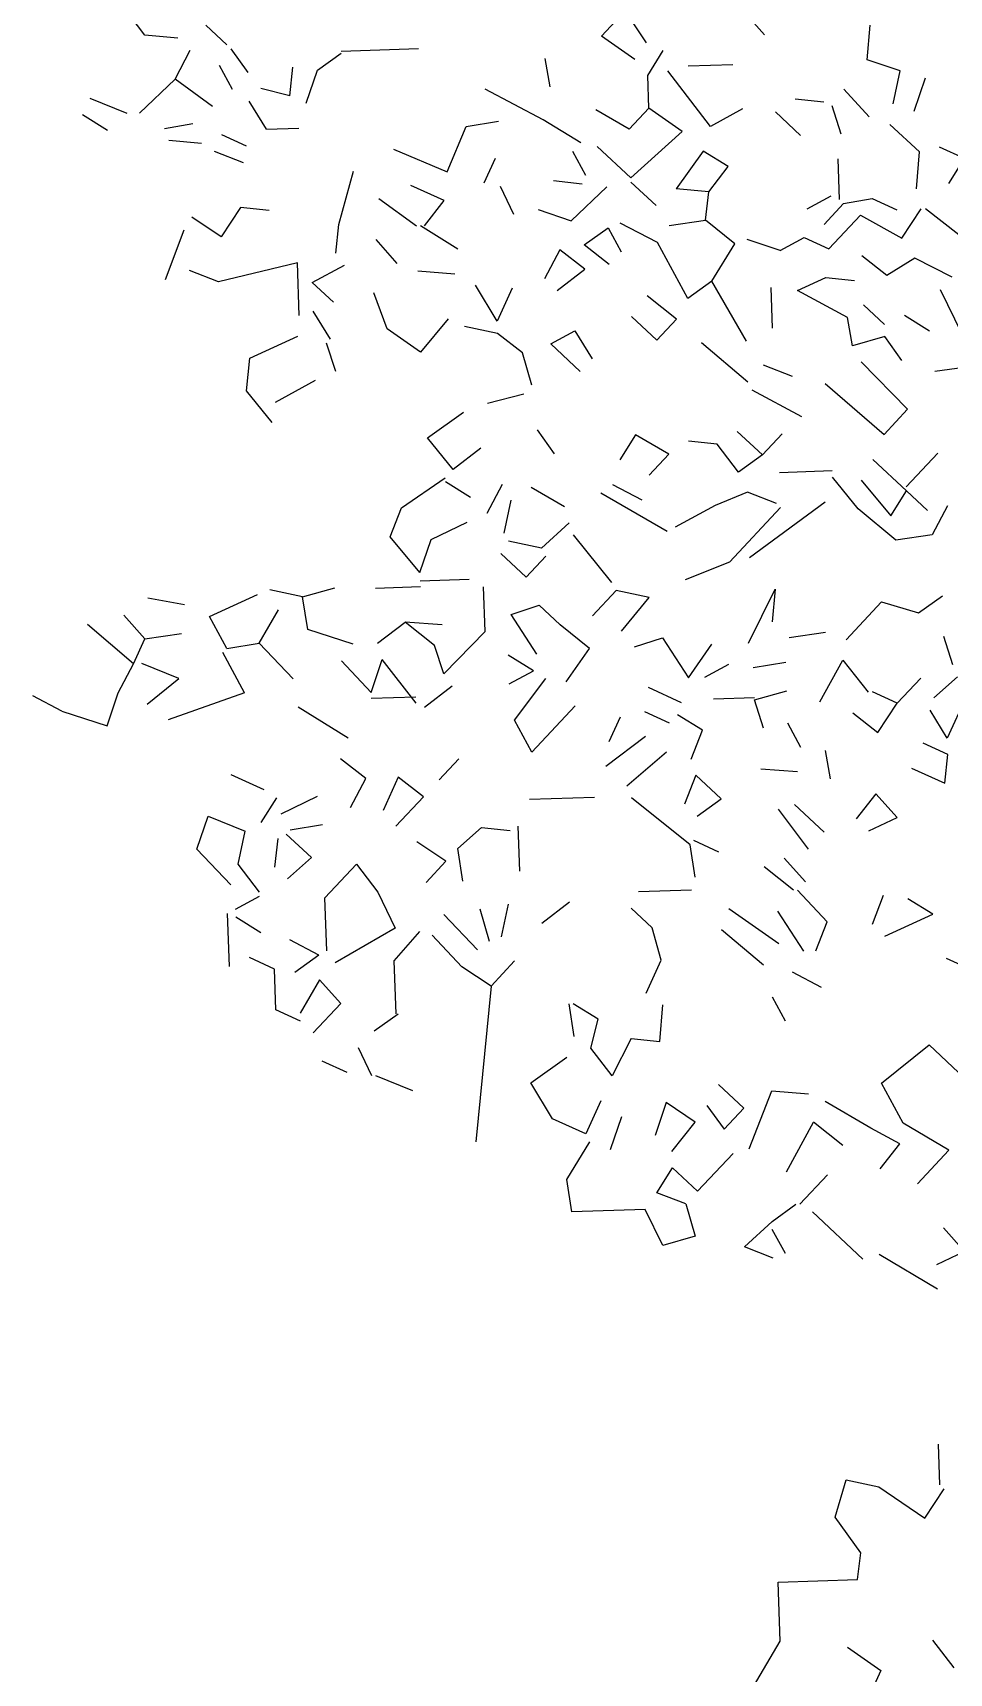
# Model space of a CAD drawing. Header units: inches. Extents: x -241 to -33, y 8 to 217.
# Drawn here: x -240.5 to -195.5, y 59.9 to 140.3 of the extents above; entities that cross this region are included whole.
import ezdxf

# ---------------------------------------------------------------- set-up
doc = ezdxf.new("R2010")
doc.units = ezdxf.units.IN
doc.header["$MEASUREMENT"] = 0
doc.layers.add('cben.net', color=7, linetype='Continuous')

# ---------------------------------------------------------------- blocks, each defined once
blk = doc.blocks.new('A$C18E60CC8')
at = {"layer": 'cben.net', "color": 3, "linetype": 'Continuous'}
for p, q in [((5.508, 132.096), (4.462, 133.462)), ((5.508, 132.096), (4.462, 133.462)), ((27.924, 132.052), (29.083, 133.29)), ((27.924, 132.052), (29.083, 133.29)), ((30.135, 131.726), (29.083, 133.29)), ((35.925, 132.122), (34.885, 133.286)), ((7.114, 131.949), (5.508, 132.096)), ((7.114, 131.949), (5.508, 132.096)), ((7.114, 131.949), (5.508, 132.096)), ((9.527, 131.629), (8.494, 132.596)), ((9.527, 131.629), (8.494, 132.596)), ((9.527, 131.629), (8.494, 132.596)), ((9.527, 131.629), (8.494, 132.596)), ((9.527, 131.629), (8.494, 132.596)), ((29.562, 130.908), (27.924, 132.052)), ((40.968, 130.891), (41.113, 132.598)), ((6.982, 129.943), (7.734, 131.369)), ((6.982, 129.943), (7.734, 131.369)), ((6.982, 129.943), (7.734, 131.369)), ((6.982, 129.943), (7.734, 131.369)), ((6.982, 129.943), (7.734, 131.369)), ((10.574, 130.265), (9.734, 131.437)), ((10.574, 130.265), (9.734, 131.437)), ((10.574, 130.265), (9.734, 131.437)), ((10.574, 130.265), (9.734, 131.437)), ((13.971, 130.38), (15.143, 131.221)), ((15.141, 131.32), (18.937, 131.448)), ((30.189, 130.128), (30.948, 131.353)), ((9.802, 129.439), (9.161, 130.616)), ((12.612, 129.133), (12.764, 130.54)), ((12.612, 129.133), (12.764, 130.54)), ((12.612, 129.133), (12.764, 130.54)), ((12.612, 129.133), (12.764, 130.54)), ((25.406, 129.565), (25.159, 130.957)), ((25.406, 129.565), (25.159, 130.957)), ((25.406, 129.565), (25.159, 130.957)), ((32.173, 130.594), (34.374, 130.668)), ((32.173, 130.594), (34.374, 130.668)), ((32.173, 130.594), (34.374, 130.668)), ((32.173, 130.594), (34.374, 130.668)), ((32.173, 130.594), (34.374, 130.668)), ((32.173, 130.594), (34.374, 130.668)), ((42.589, 130.347), (40.968, 130.891)), ((42.589, 130.347), (40.968, 130.891)), ((42.589, 130.347), (40.968, 130.891)), ((5.237, 128.284), (6.982, 129.943)), ((5.237, 128.284), (6.982, 129.943)), ((5.237, 128.284), (6.982, 129.943)), ((5.237, 128.284), (6.982, 129.943)), ((8.829, 128.606), (6.982, 129.943)), ((8.829, 128.606), (6.982, 129.943)), ((8.829, 128.606), (6.982, 129.943)), ((13.425, 128.76), (13.971, 130.38)), ((13.425, 128.76), (13.971, 130.38)), ((30.244, 128.527), (30.189, 130.128)), ((30.244, 128.527), (30.189, 130.128)), ((33.276, 127.63), (31.181, 130.36)), ((33.276, 127.63), (31.181, 130.36)), ((42.244, 128.734), (42.589, 130.347)), ((42.244, 128.734), (42.589, 130.347)), ((42.244, 128.734), (42.589, 130.347)), ((42.244, 128.734), (42.589, 130.347)), ((42.244, 128.734), (42.589, 130.347)), ((43.802, 129.987), (43.257, 128.366)), ((43.802, 129.987), (43.257, 128.366)), ((4.638, 128.264), (2.811, 129.003)), ((4.638, 128.264), (2.811, 129.003)), ((11.468, 127.493), (10.62, 128.866)), ((11.468, 127.493), (10.62, 128.866)), ((11.468, 127.493), (10.62, 128.866)), ((11.468, 127.493), (10.62, 128.866)), ((11.468, 127.493), (10.62, 128.866)), ((11.468, 127.493), (10.62, 128.866)), ((12.612, 129.133), (11.201, 129.487)), ((12.612, 129.133), (11.201, 129.487)), ((25.06, 127.952), (22.207, 129.457)), ((38.839, 128.818), (37.432, 128.97)), ((38.839, 128.818), (37.432, 128.97)), ((41.063, 128.093), (39.818, 129.452)), ((41.063, 128.093), (39.818, 129.452)), ((41.063, 128.093), (39.818, 129.452)), ((3.666, 127.43), (2.439, 128.19)), ((3.666, 127.43), (2.439, 128.19)), ((3.666, 127.43), (2.439, 128.19)), ((29.277, 127.495), (27.645, 128.439)), ((30.244, 128.527), (29.277, 127.495)), ((30.244, 128.527), (29.277, 127.495)), ((30.244, 128.527), (29.277, 127.495)), ((30.244, 128.527), (29.277, 127.495)), ((31.882, 127.383), (30.244, 128.527)), ((31.882, 127.383), (30.244, 128.527)), ((31.882, 127.383), (30.244, 128.527)), ((31.882, 127.383), (30.244, 128.527)), ((34.847, 128.483), (33.276, 127.63)), ((34.847, 128.483), (33.276, 127.63)), ((34.847, 128.483), (33.276, 127.63)), ((34.847, 128.483), (33.276, 127.63)), ((37.694, 127.178), (36.453, 128.337)), ((37.694, 127.178), (36.453, 128.337)), ((39.692, 127.245), (39.245, 128.632)), ((39.692, 127.245), (39.245, 128.632)), ((6.464, 127.526), (7.857, 127.771)), ((6.464, 127.526), (7.857, 127.771)), ((6.464, 127.526), (7.857, 127.771)), ((10.496, 126.661), (9.274, 127.218)), ((11.468, 127.493), (13.066, 127.546)), ((11.468, 127.493), (13.066, 127.546)), ((11.468, 127.493), (13.066, 127.546)), ((20.343, 125.392), (21.27, 127.625)), ((20.343, 125.392), (21.27, 127.625)), ((21.27, 127.625), (22.861, 127.877)), ((26.898, 126.813), (25.06, 127.952)), ((29.359, 125.096), (31.882, 127.383)), ((29.359, 125.096), (31.882, 127.383)), ((43.524, 126.374), (42.078, 127.727)), ((43.524, 126.374), (42.078, 127.727)), ((8.289, 126.786), (6.683, 126.932)), ((8.289, 126.786), (6.683, 126.932)), ((8.903, 126.405), (10.323, 125.854)), ((8.903, 126.405), (10.323, 125.854)), ((17.704, 126.504), (20.343, 125.392)), ((17.704, 126.504), (20.343, 125.392)), ((27.155, 125.22), (26.514, 126.401)), ((27.155, 125.22), (26.514, 126.401)), ((27.155, 125.22), (26.514, 126.401)), ((27.155, 125.22), (26.514, 126.401)), ((29.359, 125.096), (27.706, 126.641)), ((32.915, 126.416), (31.578, 124.57)), ((34.142, 125.658), (32.915, 126.416)), ((43.385, 124.568), (43.524, 126.374)), ((45.736, 126.05), (44.517, 126.608)), ((22.163, 124.852), (22.723, 126.072)), ((22.163, 124.852), (22.723, 126.072)), ((33.182, 124.424), (34.142, 125.658)), ((33.182, 124.424), (34.142, 125.658)), ((39.6, 124.041), (39.532, 126.041)), ((39.6, 124.041), (39.532, 126.041)), ((39.6, 124.041), (39.532, 126.041)), ((39.6, 124.041), (39.532, 126.041)), ((44.978, 124.823), (45.736, 126.05)), ((15.027, 122.811), (15.74, 125.436)), ((25.562, 124.968), (26.966, 124.816)), ((30.604, 123.739), (29.365, 124.896)), ((18.832, 122.739), (16.987, 124.078)), ((20.191, 123.986), (18.565, 124.731)), ((19.232, 122.754), (20.191, 123.986)), ((19.232, 122.754), (20.191, 123.986)), ((19.232, 122.754), (20.191, 123.986)), ((23.615, 123.301), (22.969, 124.68)), ((23.615, 123.301), (22.969, 124.68)), ((26.428, 122.996), (28.173, 124.656)), ((26.428, 122.996), (28.173, 124.656)), ((26.428, 122.996), (28.173, 124.656)), ((26.428, 122.996), (28.173, 124.656)), ((26.428, 122.996), (28.173, 124.656)), ((33.182, 124.424), (31.578, 124.57)), ((33.182, 124.424), (31.578, 124.57)), ((33.03, 123.019), (33.182, 124.424)), ((38.015, 123.587), (39.194, 124.228)), ((38.015, 123.587), (39.194, 124.228)), ((39.807, 123.847), (41.199, 124.096)), ((39.807, 123.847), (41.199, 124.096)), ((39.807, 123.847), (41.199, 124.096)), ((39.807, 123.847), (41.199, 124.096)), ((41.199, 124.096), (42.418, 123.536)), ((41.199, 124.096), (42.418, 123.536)), ((9.245, 122.216), (7.813, 123.168)), ((10.195, 123.647), (9.245, 122.216)), ((10.195, 123.647), (9.245, 122.216)), ((10.195, 123.647), (9.245, 122.216)), ((11.603, 123.495), (10.195, 123.647)), ((11.603, 123.495), (10.195, 123.647)), ((11.603, 123.495), (10.195, 123.647)), ((24.809, 123.543), (26.428, 122.996)), ((24.809, 123.543), (26.428, 122.996)), ((24.809, 123.543), (26.428, 122.996)), ((39.807, 123.847), (38.842, 122.814)), ((39.082, 121.622), (40.627, 123.276)), ((39.082, 121.622), (40.627, 123.276)), ((39.082, 121.622), (40.627, 123.276)), ((40.627, 123.276), (42.665, 122.142)), ((40.627, 123.276), (42.665, 122.142)), ((40.627, 123.276), (42.665, 122.142)), ((40.627, 123.276), (42.665, 122.142)), ((42.665, 122.142), (43.618, 123.576)), ((42.665, 122.142), (43.618, 123.576)), ((46.284, 121.666), (43.817, 123.583)), ((46.284, 121.666), (43.817, 123.583)), ((6.513, 120.121), (7.432, 122.554)), ((14.874, 121.404), (15.027, 122.811)), ((14.874, 121.404), (15.027, 122.811)), ((14.874, 121.404), (15.027, 122.811)), ((14.874, 121.404), (15.027, 122.811)), ((14.874, 121.404), (15.027, 122.811)), ((14.874, 121.404), (15.027, 122.811)), ((14.874, 121.404), (15.027, 122.811)), ((20.87, 121.606), (19.032, 122.747)), ((20.87, 121.606), (19.032, 122.747)), ((27.067, 121.816), (28.24, 122.657)), ((27.067, 121.816), (28.24, 122.657)), ((28.24, 122.657), (28.879, 121.478)), ((28.24, 122.657), (28.879, 121.478)), ((30.665, 121.937), (28.832, 122.878)), ((30.665, 121.937), (28.832, 122.878)), ((30.665, 121.937), (28.832, 122.878)), ((30.665, 121.937), (28.832, 122.878)), ((31.238, 122.758), (33.03, 123.019)), ((31.238, 122.758), (33.03, 123.019)), ((31.238, 122.758), (33.03, 123.019)), ((31.238, 122.758), (33.03, 123.019)), ((34.471, 121.866), (33.03, 123.019)), ((34.471, 121.866), (33.03, 123.019)), ((34.471, 121.866), (33.03, 123.019)), ((17.893, 120.906), (16.855, 122.073)), ((25.875, 121.577), (25.124, 120.15)), ((25.875, 121.577), (25.124, 120.15)), ((27.109, 120.617), (25.875, 121.577)), ((27.109, 120.617), (25.875, 121.577)), ((28.301, 120.857), (27.067, 121.816)), ((28.301, 120.857), (27.067, 121.816)), ((28.301, 120.857), (27.067, 121.816)), ((28.301, 120.857), (27.067, 121.816)), ((28.301, 120.857), (27.067, 121.816)), ((32.159, 119.187), (30.665, 121.937)), ((32.159, 119.187), (30.665, 121.937)), ((32.159, 119.187), (30.665, 121.937)), ((32.159, 119.187), (30.665, 121.937)), ((33.331, 120.027), (34.471, 121.866)), ((33.331, 120.027), (34.471, 121.866)), ((33.331, 120.027), (34.471, 121.866)), ((33.331, 120.027), (34.471, 121.866)), ((36.682, 121.542), (35.063, 122.086)), ((36.682, 121.542), (35.063, 122.086)), ((36.682, 121.542), (35.063, 122.086)), ((36.682, 121.542), (35.063, 122.086)), ((36.682, 121.542), (37.863, 122.181)), ((36.682, 121.542), (37.863, 122.181)), ((37.863, 122.181), (39.082, 121.622)), ((12.99, 120.941), (9.119, 120.009)), ((13.077, 118.343), (12.99, 120.941)), ((13.077, 118.343), (12.99, 120.941)), ((13.722, 119.965), (15.295, 120.818)), ((13.722, 119.965), (15.295, 120.818)), ((13.722, 119.965), (15.295, 120.818)), ((41.927, 120.317), (40.695, 121.276)), ((41.927, 120.317), (40.695, 121.276)), ((41.927, 120.317), (40.695, 121.276)), ((43.299, 121.165), (41.927, 120.317)), ((43.299, 121.165), (41.927, 120.317)), ((43.299, 121.165), (41.927, 120.317)), ((45.132, 120.225), (43.299, 121.165)), ((45.132, 120.225), (43.299, 121.165)), ((45.132, 120.225), (43.299, 121.165)), ((9.119, 120.009), (7.7, 120.562)), ((9.119, 120.009), (7.7, 120.562)), ((9.119, 120.009), (7.7, 120.562)), ((14.756, 119), (13.722, 119.965)), ((14.756, 119), (13.722, 119.965)), ((14.756, 119), (13.722, 119.965)), ((18.906, 120.54), (20.713, 120.401)), ((18.906, 120.54), (20.713, 120.401)), ((18.906, 120.54), (20.713, 120.401)), ((18.906, 120.54), (20.713, 120.401)), ((18.906, 120.54), (20.713, 120.401)), ((18.906, 120.54), (20.713, 120.401)), ((25.743, 119.572), (27.109, 120.617)), ((25.743, 119.572), (27.109, 120.617)), ((33.331, 120.027), (32.159, 119.187)), ((35.032, 117.083), (33.331, 120.027)), ((35.032, 117.083), (33.331, 120.027)), ((37.549, 119.57), (38.93, 120.216)), ((37.549, 119.57), (38.93, 120.216)), ((38.93, 120.216), (40.334, 120.064)), ((38.93, 120.216), (40.334, 120.064)), ((38.93, 120.216), (40.334, 120.064)), ((38.93, 120.216), (40.334, 120.064)), ((38.93, 120.216), (40.334, 120.064)), ((17.402, 117.687), (16.743, 119.467)), ((17.402, 117.687), (16.743, 119.467)), ((17.402, 117.687), (16.743, 119.467)), ((22.791, 118.07), (21.731, 119.835)), ((22.791, 118.07), (21.731, 119.835)), ((23.536, 119.696), (22.791, 118.07)), ((23.536, 119.696), (22.791, 118.07)), ((31.593, 118.167), (30.154, 119.321)), ((31.593, 118.167), (30.154, 119.321)), ((31.593, 118.167), (30.154, 119.321)), ((36.312, 117.728), (36.244, 119.725)), ((36.312, 117.728), (36.244, 119.725)), ((36.312, 117.728), (36.244, 119.725)), ((39.996, 118.251), (37.549, 119.57)), ((39.996, 118.251), (37.549, 119.57)), ((45.626, 117.44), (44.553, 119.604)), ((14.617, 117.195), (13.77, 118.566)), ((41.808, 117.913), (40.776, 118.879)), ((41.808, 117.913), (40.776, 118.879)), ((41.808, 117.913), (40.776, 118.879)), ((41.808, 117.913), (40.776, 118.879)), ((41.808, 117.913), (40.776, 118.879)), ((44.02, 117.587), (42.794, 118.347)), ((44.02, 117.587), (42.794, 118.347)), ((44.02, 117.587), (42.794, 118.347)), ((44.02, 117.587), (42.794, 118.347)), ((19.041, 116.543), (17.402, 117.687)), ((20.387, 118.189), (19.041, 116.543)), ((20.387, 118.189), (19.041, 116.543)), ((22.811, 117.471), (21.2, 117.816)), ((22.811, 117.471), (21.2, 117.816)), ((25.43, 116.959), (26.611, 117.599)), ((26.611, 117.599), (27.458, 116.226)), ((29.388, 118.292), (30.628, 117.134)), ((29.388, 118.292), (30.628, 117.134)), ((29.388, 118.292), (30.628, 117.134)), ((29.388, 118.292), (30.628, 117.134)), ((30.628, 117.134), (31.593, 118.167)), ((30.628, 117.134), (31.593, 118.167)), ((30.628, 117.134), (31.593, 118.167)), ((30.628, 117.134), (31.593, 118.167)), ((40.243, 116.858), (39.996, 118.251)), ((40.243, 116.858), (39.996, 118.251)), ((10.648, 116.259), (13.011, 117.339)), ((10.648, 116.259), (13.011, 117.339)), ((14.87, 115.602), (14.423, 116.988)), ((14.87, 115.602), (14.423, 116.988)), ((14.87, 115.602), (14.423, 116.988)), ((24.045, 116.512), (22.811, 117.471)), ((24.045, 116.512), (22.811, 117.471)), ((24.045, 116.512), (22.811, 117.471)), ((24.045, 116.512), (22.811, 117.471)), ((26.878, 115.605), (25.43, 116.959)), ((35.099, 115.085), (32.834, 117.01)), ((35.099, 115.085), (32.834, 117.01)), ((35.099, 115.085), (32.834, 117.01)), ((35.099, 115.085), (32.834, 117.01)), ((35.099, 115.085), (32.834, 117.01)), ((35.099, 115.085), (32.834, 117.01)), ((41.829, 117.312), (40.243, 116.858)), ((41.829, 117.312), (40.243, 116.858)), ((42.669, 116.14), (41.829, 117.312)), ((42.669, 116.14), (41.829, 117.312)), ((10.499, 114.653), (10.648, 116.259)), ((10.499, 114.653), (10.648, 116.259)), ((24.5, 114.926), (24.045, 116.512)), ((24.5, 114.926), (24.045, 116.512)), ((37.293, 115.358), (35.872, 115.909)), ((37.293, 115.358), (35.872, 115.909)), ((37.293, 115.358), (35.872, 115.909)), ((37.293, 115.358), (35.872, 115.909)), ((42.949, 113.749), (40.671, 116.072)), ((42.949, 113.749), (40.671, 116.072)), ((11.92, 114.1), (13.885, 115.168)), ((46.08, 115.854), (44.288, 115.594)), ((46.08, 115.854), (44.288, 115.594)), ((11.754, 113.095), (10.499, 114.653)), ((11.754, 113.095), (10.499, 114.653)), ((11.754, 113.095), (10.499, 114.653)), ((11.754, 113.095), (10.499, 114.653)), ((11.754, 113.095), (10.499, 114.653)), ((11.754, 113.095), (10.499, 114.653)), ((11.754, 113.095), (10.499, 114.653)), ((11.754, 113.095), (10.499, 114.653)), ((11.754, 113.095), (10.499, 114.653)), ((11.754, 113.095), (10.499, 114.653)), ((11.754, 113.095), (10.499, 114.653)), ((11.754, 113.095), (10.499, 114.653)), ((11.754, 113.095), (10.499, 114.653)), ((22.328, 114.053), (24.113, 114.512)), ((22.328, 114.053), (24.113, 114.512)), ((22.328, 114.053), (24.113, 114.512)), ((37.758, 113.372), (35.312, 114.692)), ((37.758, 113.372), (35.312, 114.692)), ((37.758, 113.372), (35.312, 114.692)), ((37.758, 113.372), (35.312, 114.692)), ((38.904, 115.012), (41.792, 112.507)), ((38.904, 115.012), (41.792, 112.507)), ((19.382, 112.352), (21.141, 113.611)), ((41.792, 112.507), (42.949, 113.749)), ((41.792, 112.507), (42.949, 113.749)), ((41.792, 112.507), (42.949, 113.749)), ((25.613, 111.563), (24.772, 112.734)), ((20.638, 110.793), (19.382, 112.352)), ((20.638, 110.793), (19.382, 112.352)), ((20.638, 110.793), (19.382, 112.352)), ((29.584, 112.496), (28.824, 111.27)), ((31.218, 111.552), (29.584, 112.496)), ((31.218, 111.552), (29.584, 112.496)), ((31.218, 111.552), (29.584, 112.496)), ((31.218, 111.552), (29.584, 112.496)), ((31.218, 111.552), (29.584, 112.496)), ((33.602, 112.031), (32.197, 112.183)), ((33.602, 112.031), (32.197, 112.183)), ((34.647, 110.667), (33.602, 112.031)), ((35.821, 111.506), (34.579, 112.665)), ((35.821, 111.506), (34.579, 112.665)), ((35.821, 111.506), (34.579, 112.665)), ((35.821, 111.506), (34.579, 112.665)), ((35.821, 111.506), (36.786, 112.54)), ((35.821, 111.506), (36.786, 112.54)), ((35.821, 111.506), (36.786, 112.54)), ((22.002, 111.839), (20.638, 110.793)), ((30.251, 110.519), (31.218, 111.552)), ((30.251, 110.519), (31.218, 111.552)), ((30.251, 110.519), (31.218, 111.552)), ((35.821, 111.506), (34.647, 110.667)), ((42.885, 109.744), (41.232, 111.29)), ((42.885, 109.744), (41.232, 111.29)), ((42.878, 109.942), (44.423, 111.595)), ((42.878, 109.942), (44.423, 111.595)), ((42.878, 109.942), (44.423, 111.595)), ((18.1, 108.906), (20.25, 110.381)), ((39.25, 110.722), (36.652, 110.634)), ((39.25, 110.722), (36.652, 110.634)), ((40.512, 108.864), (39.26, 110.422)), ((40.512, 108.864), (39.26, 110.422)), ((40.512, 108.864), (39.26, 110.422)), ((40.512, 108.864), (39.26, 110.422)), ((40.666, 110.27), (42.125, 108.517)), ((40.666, 110.27), (42.125, 108.517)), ((21.484, 109.422), (20.257, 110.182)), ((22.31, 108.649), (23.062, 110.074)), ((22.31, 108.649), (23.062, 110.074)), ((24.468, 109.922), (26.102, 108.977)), ((31.144, 107.747), (27.88, 109.638)), ((28.466, 110.057), (29.892, 109.305)), ((28.466, 110.057), (29.892, 109.305)), ((28.466, 110.057), (29.892, 109.305)), ((28.466, 110.057), (29.892, 109.305)), ((35.083, 109.68), (33.503, 109.026)), ((36.502, 109.129), (35.083, 109.68)), ((42.125, 108.517), (42.885, 109.744)), ((42.125, 108.517), (42.885, 109.744)), ((43.918, 108.777), (42.885, 109.744)), ((17.547, 107.488), (18.1, 108.906)), ((17.547, 107.488), (18.1, 108.906)), ((17.547, 107.488), (18.1, 108.906)), ((23.143, 107.677), (23.489, 109.288)), ((23.143, 107.677), (23.489, 109.288)), ((33.503, 109.026), (31.538, 107.961)), ((33.503, 109.026), (31.538, 107.961)), ((33.503, 109.026), (31.538, 107.961)), ((34.199, 106.249), (36.709, 108.935)), ((34.199, 106.249), (36.709, 108.935)), ((35.191, 106.483), (38.899, 109.21)), ((42.365, 107.324), (40.512, 108.864)), ((42.365, 107.324), (40.512, 108.864)), ((42.365, 107.324), (40.512, 108.864)), ((42.365, 107.324), (40.512, 108.864)), ((42.365, 107.324), (40.512, 108.864)), ((42.365, 107.324), (40.512, 108.864)), ((42.365, 107.324), (40.512, 108.864)), ((42.365, 107.324), (40.512, 108.864)), ((44.91, 109.012), (44.158, 107.585)), ((44.91, 109.012), (44.158, 107.585)), ((19.552, 107.355), (21.323, 108.215)), ((19.552, 107.355), (21.323, 108.215)), ((24.968, 106.937), (26.327, 108.184)), ((24.968, 106.937), (26.327, 108.184)), ((19.006, 105.736), (17.547, 107.488)), ((19.006, 105.736), (17.547, 107.488)), ((19.006, 105.736), (17.547, 107.488)), ((19.006, 105.736), (17.547, 107.488)), ((19.006, 105.736), (17.547, 107.488)), ((19.006, 105.736), (17.547, 107.488)), ((19.006, 105.736), (17.547, 107.488)), ((19.006, 105.736), (19.552, 107.355)), ((19.006, 105.736), (19.552, 107.355)), ((19.006, 105.736), (19.552, 107.355)), ((19.006, 105.736), (19.552, 107.355)), ((24.968, 106.937), (23.357, 107.283)), ((28.427, 105.255), (26.547, 107.591)), ((28.427, 105.255), (26.547, 107.591)), ((44.158, 107.585), (42.365, 107.324)), ((44.158, 107.585), (42.365, 107.324)), ((22.976, 106.67), (24.216, 105.511)), ((24.216, 105.511), (25.182, 106.544)), ((34.199, 106.249), (32.025, 105.375)), ((34.199, 106.249), (32.025, 105.375)), ((8.674, 103.586), (11.039, 104.667)), ((8.674, 103.586), (11.039, 104.667)), ((8.674, 103.586), (11.039, 104.667)), ((8.674, 103.586), (11.039, 104.667)), ((13.244, 104.54), (11.631, 104.886)), ((13.244, 104.54), (11.631, 104.886)), ((13.244, 104.54), (14.83, 104.995)), ((13.244, 104.54), (14.83, 104.995)), ((13.244, 104.54), (14.83, 104.995)), ((13.244, 104.54), (14.83, 104.995)), ((13.244, 104.54), (14.83, 104.995)), ((19.03, 105.035), (16.831, 104.962)), ((19.03, 105.035), (16.831, 104.962)), ((19.03, 105.035), (16.831, 104.962)), ((19.021, 105.335), (21.418, 105.416)), ((22.207, 102.841), (22.132, 105.042)), ((22.207, 102.841), (22.132, 105.042)), ((27.482, 103.621), (28.64, 104.859)), ((27.482, 103.621), (28.64, 104.859)), ((27.482, 103.621), (28.64, 104.859)), ((27.482, 103.621), (28.64, 104.859)), ((27.482, 103.621), (28.64, 104.859)), ((27.482, 103.621), (28.64, 104.859)), ((27.482, 103.621), (28.64, 104.859)), ((30.253, 104.515), (28.64, 104.859)), ((30.253, 104.515), (28.64, 104.859)), ((30.253, 104.515), (28.64, 104.859)), ((30.253, 104.515), (28.64, 104.859)), ((30.253, 104.515), (28.64, 104.859)), ((30.253, 104.515), (28.64, 104.859)), ((35.132, 102.277), (36.443, 104.923)), ((35.132, 102.277), (36.443, 104.923)), ((36.443, 104.923), (36.297, 103.317)), ((7.452, 104.145), (5.64, 104.484)), ((11.12, 102.268), (12.065, 103.901)), ((13.497, 102.949), (13.244, 104.54)), ((13.497, 102.949), (13.244, 104.54)), ((13.497, 102.949), (13.244, 104.54)), ((23.48, 103.685), (24.864, 104.134)), ((23.48, 103.685), (24.864, 104.134)), ((23.48, 103.685), (24.864, 104.134)), ((25.897, 103.165), (24.864, 104.134)), ((25.897, 103.165), (24.864, 104.134)), ((25.897, 103.165), (24.864, 104.134)), ((28.909, 102.869), (30.253, 104.515)), ((39.93, 102.44), (41.667, 104.299)), ((39.93, 102.44), (41.667, 104.299)), ((39.93, 102.44), (41.667, 104.299)), ((41.667, 104.299), (43.486, 103.76)), ((43.486, 103.76), (44.659, 104.601)), ((43.486, 103.76), (44.659, 104.601)), ((43.486, 103.76), (44.659, 104.601)), ((43.486, 103.76), (44.659, 104.601)), ((4.948, 101.259), (2.682, 103.182)), ((4.948, 101.259), (2.682, 103.182)), ((4.948, 101.259), (2.682, 103.182)), ((4.948, 101.259), (2.682, 103.182)), ((5.508, 102.477), (4.468, 103.645)), ((5.508, 102.477), (4.468, 103.645)), ((9.527, 102.014), (8.674, 103.586)), ((9.527, 102.014), (8.674, 103.586)), ((9.527, 102.014), (8.674, 103.586)), ((9.527, 102.014), (8.674, 103.586)), ((16.923, 102.264), (18.289, 103.31)), ((16.923, 102.264), (18.289, 103.31)), ((20.094, 103.171), (18.289, 103.31)), ((19.728, 102.158), (18.289, 103.31)), ((20.094, 103.171), (18.289, 103.31)), ((20.094, 103.171), (18.289, 103.31)), ((19.728, 102.158), (18.289, 103.31)), ((19.728, 102.158), (18.289, 103.31)), ((24.745, 101.728), (23.48, 103.685)), ((24.745, 101.728), (23.48, 103.685)), ((24.745, 101.728), (23.48, 103.685)), ((24.745, 101.728), (23.48, 103.685)), ((24.745, 101.728), (23.48, 103.685)), ((27.338, 102.015), (25.897, 103.165)), ((27.338, 102.015), (25.897, 103.165)), ((4.948, 101.259), (5.508, 102.477)), ((5.508, 102.477), (7.3, 102.739)), ((5.508, 102.477), (7.3, 102.739)), ((5.508, 102.477), (7.3, 102.739)), ((5.508, 102.477), (7.3, 102.739)), ((9.527, 102.014), (11.12, 102.268)), ((9.527, 102.014), (11.12, 102.268)), ((9.527, 102.014), (11.12, 102.268)), ((9.527, 102.014), (11.12, 102.268)), ((9.527, 102.014), (11.12, 102.268)), ((9.527, 102.014), (11.12, 102.268)), ((9.527, 102.014), (11.12, 102.268)), ((9.527, 102.014), (11.12, 102.268)), ((12.779, 100.523), (11.12, 102.268)), ((12.779, 100.523), (11.12, 102.268)), ((12.779, 100.523), (11.12, 102.268)), ((12.779, 100.523), (11.12, 102.268)), ((15.723, 102.224), (13.497, 102.949)), ((20.175, 100.772), (22.207, 102.841)), ((20.175, 100.772), (22.207, 102.841)), ((20.175, 100.772), (22.207, 102.841)), ((29.535, 102.089), (30.921, 102.537)), ((29.535, 102.089), (30.921, 102.537)), ((29.535, 102.089), (30.921, 102.537)), ((29.535, 102.089), (30.921, 102.537)), ((29.535, 102.089), (30.921, 102.537)), ((29.535, 102.089), (30.921, 102.537)), ((29.535, 102.089), (30.921, 102.537)), ((30.921, 102.537), (32.188, 100.578)), ((30.921, 102.537), (32.188, 100.578)), ((32.188, 100.578), (33.334, 102.217)), ((32.188, 100.578), (33.334, 102.217)), ((32.188, 100.578), (33.334, 102.217)), ((32.188, 100.578), (33.334, 102.217)), ((37.125, 102.545), (38.917, 102.806)), ((37.125, 102.545), (38.917, 102.806)), ((37.125, 102.545), (38.917, 102.806)), ((45.174, 101.215), (44.727, 102.601)), ((45.174, 101.215), (44.727, 102.601)), ((45.174, 101.215), (44.727, 102.601)), ((45.174, 101.215), (44.727, 102.601)), ((45.174, 101.215), (44.727, 102.601)), ((10.4, 99.842), (9.333, 101.808)), ((10.4, 99.842), (9.333, 101.808)), ((16.604, 99.851), (17.148, 101.472)), ((16.604, 99.851), (17.148, 101.472)), ((18.821, 99.326), (17.148, 101.472)), ((18.821, 99.326), (17.148, 101.472)), ((18.821, 99.326), (17.148, 101.472)), ((18.821, 99.326), (17.148, 101.472)), ((18.821, 99.326), (17.148, 101.472)), ((20.175, 100.772), (19.728, 102.158)), ((20.175, 100.772), (19.728, 102.158)), ((20.175, 100.772), (19.728, 102.158)), ((24.573, 100.92), (23.344, 101.68)), ((24.573, 100.92), (23.344, 101.68)), ((26.191, 100.375), (27.338, 102.015)), ((38.632, 99.395), (39.763, 101.433)), ((38.632, 99.395), (39.763, 101.433)), ((38.632, 99.395), (39.763, 101.433)), ((38.632, 99.395), (39.763, 101.433)), ((39.763, 101.433), (41.016, 99.875)), ((39.763, 101.433), (41.016, 99.875)), ((4.199, 99.831), (4.948, 101.259)), ((4.199, 99.831), (4.948, 101.259)), ((7.176, 100.532), (5.349, 101.272)), ((7.176, 100.532), (5.349, 101.272)), ((7.176, 100.532), (5.349, 101.272)), ((7.176, 100.532), (5.349, 101.272)), ((7.176, 100.532), (5.349, 101.272)), ((7.176, 100.532), (5.349, 101.272)), ((7.176, 100.532), (5.349, 101.272)), ((7.176, 100.532), (5.349, 101.272)), ((16.604, 99.851), (15.15, 101.404)), ((16.604, 99.851), (15.15, 101.404)), ((16.604, 99.851), (15.15, 101.404)), ((16.604, 99.851), (15.15, 101.404)), ((16.604, 99.851), (15.15, 101.404)), ((23.392, 100.28), (24.573, 100.92)), ((32.986, 100.604), (34.167, 101.245)), ((32.986, 100.604), (34.167, 101.245)), ((32.986, 100.604), (34.167, 101.245)), ((32.986, 100.604), (34.167, 101.245)), ((35.372, 101.085), (36.965, 101.34)), ((44.229, 99.584), (45.394, 100.624)), ((44.229, 99.584), (45.394, 100.624)), ((3.651, 98.214), (4.199, 99.831)), ((3.651, 98.214), (4.199, 99.831)), ((5.616, 99.28), (7.176, 100.532)), ((5.616, 99.28), (7.176, 100.532)), ((5.616, 99.28), (7.176, 100.532)), ((5.616, 99.28), (7.176, 100.532)), ((5.616, 99.28), (7.176, 100.532)), ((5.616, 99.28), (7.176, 100.532)), ((5.616, 99.28), (7.176, 100.532)), ((10.4, 99.842), (6.643, 98.514)), ((10.4, 99.842), (6.643, 98.514)), ((10.4, 99.842), (6.643, 98.514)), ((19.23, 99.139), (20.594, 100.186)), ((19.23, 99.139), (20.594, 100.186)), ((19.23, 99.139), (20.594, 100.186)), ((19.23, 99.139), (20.594, 100.186)), ((23.654, 98.489), (25.184, 100.54)), ((23.654, 98.489), (25.184, 100.54)), ((23.654, 98.489), (25.184, 100.54)), ((30.203, 100.111), (31.829, 99.366)), ((35.427, 99.487), (37.013, 99.939)), ((42.437, 99.322), (41.217, 99.882)), ((42.437, 99.322), (41.217, 99.882)), ((42.437, 99.322), (41.217, 99.882)), ((42.437, 99.322), (43.594, 100.563)), ((42.437, 99.322), (43.594, 100.563)), ((42.437, 99.322), (43.594, 100.563)), ((42.437, 99.322), (43.594, 100.563)), ((42.437, 99.322), (43.594, 100.563)), ((42.437, 99.322), (43.594, 100.563)), ((42.437, 99.322), (43.594, 100.563)), ((42.437, 99.322), (43.594, 100.563)), ((1.425, 98.939), (0, 99.69)), ((1.425, 98.939), (0, 99.69)), ((15.478, 97.612), (13.026, 99.13)), ((18.812, 99.626), (16.615, 99.551)), ((18.812, 99.626), (16.615, 99.551)), ((18.812, 99.626), (16.615, 99.551)), ((18.812, 99.626), (16.615, 99.551)), ((26.631, 99.19), (24.507, 96.916)), ((26.631, 99.19), (24.507, 96.916)), ((26.631, 99.19), (24.507, 96.916)), ((26.631, 99.19), (24.507, 96.916)), ((26.631, 99.19), (24.507, 96.916)), ((35.424, 99.586), (33.424, 99.518)), ((35.424, 99.586), (33.424, 99.518)), ((35.424, 99.586), (33.424, 99.518)), ((35.872, 98.101), (35.427, 99.487)), ((35.872, 98.101), (35.427, 99.487)), ((35.872, 98.101), (35.427, 99.487)), ((35.872, 98.101), (35.427, 99.487)), ((35.872, 98.101), (35.427, 99.487)), ((41.484, 97.89), (42.437, 99.322)), ((45.828, 99.639), (44.896, 97.604)), ((45.828, 99.639), (44.896, 97.604)), ((45.828, 99.639), (44.896, 97.604)), ((45.828, 99.639), (44.896, 97.604)), ((1.425, 98.939), (3.651, 98.214)), ((1.425, 98.939), (3.651, 98.214)), ((1.425, 98.939), (3.651, 98.214)), ((24.507, 96.916), (23.654, 98.489)), ((24.507, 96.916), (23.654, 98.489)), ((28.292, 97.445), (28.85, 98.663)), ((28.292, 97.445), (28.85, 98.663)), ((28.292, 97.445), (28.85, 98.663)), ((28.292, 97.445), (28.85, 98.663)), ((31.262, 98.346), (30.044, 98.903)), ((31.262, 98.346), (30.044, 98.903)), ((31.262, 98.346), (30.044, 98.903)), ((31.262, 98.346), (30.044, 98.903)), ((31.262, 98.346), (30.044, 98.903)), ((31.262, 98.346), (30.044, 98.903)), ((32.875, 97.998), (31.65, 98.758)), ((37.705, 97.161), (37.066, 98.34)), ((40.25, 98.849), (41.484, 97.89)), ((40.25, 98.849), (41.484, 97.89)), ((40.25, 98.849), (41.484, 97.89)), ((40.25, 98.849), (41.484, 97.89)), ((44.896, 97.604), (44.05, 98.978)), ((44.896, 97.604), (44.05, 98.978)), ((44.896, 97.604), (44.05, 98.978)), ((44.896, 97.604), (44.05, 98.978)), ((44.896, 97.604), (44.05, 98.978)), ((28.132, 96.237), (30.084, 97.705)), ((28.132, 96.237), (30.084, 97.705)), ((28.132, 96.237), (30.084, 97.705)), ((32.322, 96.581), (32.875, 97.998)), ((32.322, 96.581), (32.875, 97.998)), ((32.322, 96.581), (32.875, 97.998)), ((16.346, 95.64), (15.114, 96.599)), ((16.346, 95.64), (15.114, 96.599)), ((16.346, 95.64), (15.114, 96.599)), ((16.346, 95.64), (15.114, 96.599)), ((19.949, 95.561), (20.914, 96.594)), ((19.949, 95.561), (20.914, 96.594)), ((29.165, 95.272), (31.11, 96.94)), ((29.165, 95.272), (31.11, 96.94)), ((29.165, 95.272), (31.11, 96.94)), ((39.159, 95.609), (38.914, 97.002)), ((39.159, 95.609), (38.914, 97.002)), ((39.159, 95.609), (38.914, 97.002)), ((39.159, 95.609), (38.914, 97.002)), ((39.159, 95.609), (38.914, 97.002)), ((39.159, 95.609), (38.914, 97.002)), ((39.159, 95.609), (38.914, 97.002)), ((39.159, 95.609), (38.914, 97.002)), ((44.923, 96.804), (43.702, 97.365)), ((44.923, 96.804), (43.702, 97.365)), ((44.769, 95.4), (44.923, 96.804)), ((44.769, 95.4), (44.923, 96.804)), ((44.769, 95.4), (44.923, 96.804)), ((44.769, 95.4), (44.923, 96.804)), ((44.769, 95.4), (44.923, 96.804)), ((11.364, 95.072), (9.736, 95.817)), ((11.364, 95.072), (9.736, 95.817)), ((32.551, 95.788), (31.998, 94.367)), ((32.551, 95.788), (31.998, 94.367)), ((33.79, 94.627), (32.551, 95.788)), ((33.79, 94.627), (32.551, 95.788)), ((37.546, 95.956), (35.74, 96.096)), ((43.145, 96.145), (44.769, 95.4)), ((15.593, 94.215), (16.346, 95.64)), ((15.593, 94.215), (16.346, 95.64)), ((15.593, 94.215), (16.346, 95.64)), ((17.944, 95.693), (17.199, 94.067)), ((19.177, 94.735), (17.944, 95.693)), ((19.177, 94.735), (17.944, 95.693)), ((19.177, 94.735), (17.944, 95.693)), ((11.215, 93.466), (11.975, 94.691)), ((12.2, 93.898), (13.973, 94.759)), ((17.825, 93.29), (19.177, 94.735)), ((17.825, 93.29), (19.177, 94.735)), ((24.384, 94.611), (27.583, 94.719)), ((32.265, 92.375), (29.385, 94.68)), ((32.265, 92.375), (29.385, 94.68)), ((32.265, 92.375), (29.385, 94.68)), ((32.265, 92.375), (29.385, 94.68)), ((32.265, 92.375), (29.385, 94.68)), ((32.618, 93.788), (33.79, 94.627)), ((32.618, 93.788), (33.79, 94.627)), ((37.401, 94.351), (38.848, 92.997)), ((37.401, 94.351), (38.848, 92.997)), ((41.385, 94.883), (40.426, 93.651)), ((41.385, 94.883), (40.426, 93.651)), ((42.426, 93.719), (41.385, 94.883)), ((8.058, 92.159), (8.604, 93.777)), ((8.058, 92.159), (8.604, 93.777)), ((8.058, 92.159), (8.604, 93.777)), ((8.058, 92.159), (8.604, 93.777)), ((8.058, 92.159), (8.604, 93.777)), ((8.058, 92.159), (8.604, 93.777)), ((8.058, 92.159), (8.604, 93.777)), ((8.604, 93.777), (10.43, 93.04)), ((8.604, 93.777), (10.43, 93.04)), ((8.604, 93.777), (10.43, 93.04)), ((12.629, 93.115), (14.222, 93.367)), ((38.075, 92.17), (36.608, 94.124)), ((38.075, 92.17), (36.608, 94.124)), ((38.075, 92.17), (36.608, 94.124)), ((41.047, 93.071), (42.426, 93.719)), ((41.047, 93.071), (42.426, 93.719)), ((10.084, 91.426), (10.43, 93.04)), ((11.889, 91.285), (12.043, 92.693)), ((11.889, 91.285), (12.043, 92.693)), ((11.889, 91.285), (12.043, 92.693)), ((11.889, 91.285), (12.043, 92.693)), ((11.889, 91.285), (12.043, 92.693)), ((11.889, 91.285), (12.043, 92.693)), ((11.889, 91.285), (12.043, 92.693)), ((13.676, 91.749), (12.437, 92.906)), ((13.676, 91.749), (12.437, 92.906)), ((13.676, 91.749), (12.437, 92.906)), ((13.676, 91.749), (12.437, 92.906)), ((13.676, 91.749), (12.437, 92.906)), ((20.865, 92.19), (22.031, 93.23)), ((22.031, 93.23), (23.436, 93.078)), ((22.031, 93.23), (23.436, 93.078)), ((22.031, 93.23), (23.436, 93.078)), ((22.031, 93.23), (23.436, 93.078)), ((22.031, 93.23), (23.436, 93.078)), ((23.904, 91.093), (23.829, 93.29)), ((23.904, 91.093), (23.829, 93.29)), ((23.904, 91.093), (23.829, 93.29)), ((33.679, 92.021), (32.457, 92.582)), ((33.679, 92.021), (32.457, 92.582)), ((33.679, 92.021), (32.457, 92.582)), ((9.717, 90.414), (8.058, 92.159)), ((20.284, 91.569), (18.853, 92.523)), ((20.284, 91.569), (18.853, 92.523)), ((21.118, 90.597), (20.865, 92.19)), ((21.118, 90.597), (20.865, 92.19)), ((32.518, 90.784), (32.265, 92.375)), ((32.518, 90.784), (32.265, 92.375)), ((32.518, 90.784), (32.265, 92.375)), ((32.518, 90.784), (32.265, 92.375)), ((32.518, 90.784), (32.265, 92.375)), ((11.131, 90.06), (10.084, 91.426)), ((11.131, 90.06), (10.084, 91.426)), ((12.51, 90.709), (13.676, 91.749)), ((12.51, 90.709), (13.676, 91.749)), ((12.51, 90.709), (13.676, 91.749)), ((14.343, 89.769), (15.886, 91.421)), ((14.343, 89.769), (15.886, 91.421)), ((14.343, 89.769), (15.886, 91.421)), ((14.343, 89.769), (15.886, 91.421)), ((15.886, 91.421), (16.935, 90.057)), ((15.886, 91.421), (16.935, 90.057)), ((15.886, 91.421), (16.935, 90.057)), ((15.886, 91.421), (16.935, 90.057)), ((15.886, 91.421), (16.935, 90.057)), ((15.886, 91.421), (16.935, 90.057)), ((19.319, 90.536), (20.284, 91.569)), ((37.343, 90.145), (35.903, 91.298)), ((37.343, 90.145), (35.903, 91.298)), ((36.888, 91.73), (37.928, 90.566)), ((36.888, 91.73), (37.928, 90.566)), ((36.888, 91.73), (37.928, 90.566)), ((29.74, 90.088), (32.338, 90.176)), ((29.74, 90.088), (32.338, 90.176)), ((29.74, 90.088), (32.338, 90.176)), ((29.74, 90.088), (32.338, 90.176)), ((29.74, 90.088), (32.338, 90.176)), ((38.996, 88.599), (37.542, 90.152)), ((38.996, 88.599), (37.542, 90.152)), ((9.959, 89.22), (11.138, 89.861)), ((9.959, 89.22), (11.138, 89.861)), ((9.959, 89.22), (11.138, 89.861)), ((14.431, 87.171), (14.343, 89.769)), ((14.431, 87.171), (14.343, 89.769)), ((14.431, 87.171), (14.343, 89.769)), ((14.431, 87.171), (14.343, 89.769)), ((14.431, 87.171), (14.343, 89.769)), ((16.935, 90.057), (17.796, 88.284)), ((16.935, 90.057), (17.796, 88.284)), ((16.935, 90.057), (17.796, 88.284)), ((23.011, 87.859), (23.357, 89.473)), ((23.011, 87.859), (23.357, 89.473)), ((23.011, 87.859), (23.357, 89.473)), ((24.99, 88.528), (26.356, 89.575)), ((24.99, 88.528), (26.356, 89.575)), ((41.754, 89.896), (41.201, 88.475)), ((44.185, 88.976), (42.96, 89.736)), ((9.653, 86.409), (9.565, 89.008)), ((11.199, 88.063), (9.972, 88.821)), ((11.199, 88.063), (9.972, 88.821)), ((11.199, 88.063), (9.972, 88.821)), ((21.833, 87.22), (20.173, 88.965)), ((21.833, 87.22), (20.173, 88.965)), ((22.419, 87.64), (21.965, 89.227)), ((22.419, 87.64), (21.965, 89.227)), ((30.401, 88.31), (29.368, 89.277)), ((30.401, 88.31), (29.368, 89.277)), ((36.632, 87.519), (34.171, 89.238)), ((37.844, 87.162), (36.577, 89.119)), ((37.844, 87.162), (36.577, 89.119)), ((37.844, 87.162), (36.577, 89.119)), ((37.844, 87.162), (36.577, 89.119)), ((37.844, 87.162), (36.577, 89.119)), ((38.443, 87.182), (38.996, 88.599)), ((38.443, 87.182), (38.996, 88.599)), ((38.443, 87.182), (38.996, 88.599)), ((41.821, 87.896), (44.185, 88.976)), ((41.821, 87.896), (44.185, 88.976)), ((17.796, 88.284), (14.85, 86.585)), ((17.796, 88.284), (14.85, 86.585)), ((17.796, 88.284), (14.85, 86.585)), ((17.748, 86.682), (19.001, 88.127)), ((17.748, 86.682), (19.001, 88.127)), ((21.061, 86.395), (19.607, 87.946)), ((21.061, 86.395), (19.607, 87.946)), ((21.061, 86.395), (19.607, 87.946)), ((21.061, 86.395), (19.607, 87.946)), ((21.061, 86.395), (19.607, 87.946)), ((21.061, 86.395), (19.607, 87.946)), ((30.853, 86.726), (30.401, 88.31)), ((30.853, 86.726), (30.401, 88.31)), ((33.807, 88.226), (35.865, 86.494)), ((14.037, 86.959), (12.612, 87.709)), ((14.037, 86.959), (12.612, 87.709)), ((14.037, 86.959), (12.612, 87.709)), ((14.037, 86.959), (12.612, 87.709)), ((14.037, 86.959), (12.612, 87.709)), ((14.037, 86.959), (12.612, 87.709)), ((14.037, 86.959), (12.865, 86.118)), ((11.86, 86.283), (10.638, 86.843)), ((11.86, 86.283), (10.638, 86.843)), ((11.86, 86.283), (10.638, 86.843)), ((11.86, 86.283), (10.638, 86.843)), ((11.927, 84.285), (11.86, 86.283)), ((11.927, 84.285), (11.86, 86.283)), ((17.836, 84.084), (17.748, 86.682)), ((17.836, 84.084), (17.748, 86.682)), ((22.495, 85.441), (21.061, 86.395)), ((22.495, 85.441), (21.061, 86.395)), ((22.495, 85.441), (23.652, 86.682)), ((22.495, 85.441), (23.652, 86.682)), ((22.495, 85.441), (23.652, 86.682)), ((22.495, 85.441), (23.652, 86.682)), ((30.108, 85.098), (30.853, 86.726)), ((30.108, 85.098), (30.853, 86.726)), ((30.108, 85.098), (30.853, 86.726)), ((37.278, 86.142), (38.705, 85.389)), ((37.278, 86.142), (38.705, 85.389)), ((46.078, 86.237), (44.859, 86.797)), ((14.077, 85.757), (13.132, 84.124)), ((15.117, 84.593), (14.077, 85.757)), ((15.117, 84.593), (14.077, 85.757)), ((15.117, 84.593), (14.077, 85.757)), ((22.495, 85.441), (21.751, 77.813)), ((22.495, 85.441), (21.751, 77.813)), ((22.495, 85.441), (21.751, 77.813)), ((22.495, 85.441), (21.751, 77.813)), ((22.495, 85.441), (21.751, 77.813)), ((22.495, 85.441), (21.751, 77.813)), ((13.766, 83.146), (15.117, 84.593)), ((13.766, 83.146), (15.117, 84.593)), ((13.766, 83.146), (15.117, 84.593)), ((26.578, 82.978), (26.325, 84.569)), ((27.751, 83.818), (26.525, 84.576)), ((27.751, 83.818), (26.525, 84.576)), ((27.751, 83.818), (26.525, 84.576)), ((27.751, 83.818), (26.525, 84.576)), ((30.789, 82.72), (30.928, 84.525)), ((30.789, 82.72), (30.928, 84.525)), ((36.96, 83.729), (36.319, 84.908)), ((13.145, 83.725), (11.927, 84.285)), ((13.145, 83.725), (11.927, 84.285)), ((13.145, 83.725), (11.927, 84.285)), ((13.145, 83.725), (11.927, 84.285)), ((16.763, 83.247), (17.937, 84.088)), ((16.763, 83.247), (17.937, 84.088)), ((27.398, 82.407), (27.751, 83.818)), ((27.398, 82.407), (27.751, 83.818)), ((27.398, 82.407), (27.751, 83.818)), ((27.398, 82.407), (27.751, 83.818)), ((27.398, 82.407), (27.751, 83.818)), ((27.398, 82.407), (27.751, 83.818)), ((27.398, 82.407), (27.751, 83.818)), ((27.398, 82.407), (27.751, 83.818)), ((27.398, 82.407), (27.751, 83.818)), ((27.398, 82.407), (27.751, 83.818)), ((16.639, 81.042), (15.991, 82.419)), ((16.639, 81.042), (15.991, 82.419)), ((28.445, 81.039), (27.398, 82.407)), ((28.445, 81.039), (27.398, 82.407)), ((28.445, 81.039), (27.398, 82.407)), ((29.383, 82.872), (28.445, 81.039)), ((29.383, 82.872), (28.445, 81.039)), ((29.383, 82.872), (28.445, 81.039)), ((29.383, 82.872), (30.789, 82.72)), ((29.383, 82.872), (30.789, 82.72)), ((29.383, 82.872), (30.789, 82.72)), ((29.383, 82.872), (30.789, 82.72)), ((41.664, 80.685), (44.002, 82.566)), ((41.664, 80.685), (44.002, 82.566)), ((44.002, 82.566), (45.45, 81.215)), ((44.002, 82.566), (45.45, 81.215)), ((15.432, 81.202), (14.213, 81.76)), ((15.432, 81.202), (14.213, 81.76)), ((15.432, 81.202), (14.213, 81.76)), ((15.432, 81.202), (14.213, 81.76)), ((15.432, 81.202), (14.213, 81.76)), ((15.432, 81.202), (14.213, 81.76)), ((15.432, 81.202), (14.213, 81.76)), ((24.454, 80.706), (26.213, 81.965)), ((24.454, 80.706), (26.213, 81.965)), ((24.454, 80.706), (26.213, 81.965)), ((18.664, 80.31), (16.838, 81.048)), ((18.664, 80.31), (16.838, 81.048)), ((18.664, 80.31), (16.838, 81.048)), ((18.664, 80.31), (16.838, 81.048)), ((18.664, 80.31), (16.838, 81.048)), ((18.664, 80.31), (16.838, 81.048)), ((25.514, 78.94), (24.454, 80.706)), ((25.514, 78.94), (24.454, 80.706)), ((25.514, 78.94), (24.454, 80.706)), ((25.514, 78.94), (24.454, 80.706)), ((34.904, 79.457), (33.662, 80.616)), ((34.904, 79.457), (33.662, 80.616)), ((42.731, 78.721), (41.664, 80.685)), ((42.731, 78.721), (41.664, 80.685)), ((42.731, 78.721), (41.664, 80.685)), ((42.731, 78.721), (41.664, 80.685)), ((42.731, 78.721), (41.664, 80.685)), ((42.731, 78.721), (41.664, 80.685)), ((42.731, 78.721), (41.664, 80.685)), ((27.887, 79.821), (27.142, 78.195)), ((27.887, 79.821), (27.142, 78.195)), ((31.089, 79.73), (30.546, 78.109)), ((32.523, 78.777), (31.089, 79.73)), ((35.171, 77.465), (36.275, 80.305)), ((35.171, 77.465), (36.275, 80.305)), ((36.275, 80.305), (38.08, 80.165)), ((36.275, 80.305), (38.08, 80.165)), ((36.275, 80.305), (38.08, 80.165)), ((36.275, 80.305), (38.08, 80.165)), ((36.275, 80.305), (38.08, 80.165)), ((36.275, 80.305), (38.08, 80.165)), ((36.275, 80.305), (38.08, 80.165)), ((36.275, 80.305), (38.08, 80.165)), ((36.275, 80.305), (38.08, 80.165)), ((41.14, 78.468), (38.893, 79.792)), ((41.14, 78.468), (38.893, 79.792)), ((41.14, 78.468), (38.893, 79.792)), ((27.142, 78.195), (25.514, 78.94)), ((27.142, 78.195), (25.514, 78.94)), ((27.142, 78.195), (25.514, 78.94)), ((27.142, 78.195), (25.514, 78.94)), ((28.367, 77.435), (28.912, 79.054)), ((28.367, 77.435), (28.912, 79.054)), ((28.367, 77.435), (28.912, 79.054)), ((28.367, 77.435), (28.912, 79.054)), ((33.098, 79.596), (33.935, 78.424)), ((33.935, 78.424), (34.904, 79.457)), ((31.371, 77.336), (32.523, 78.777)), ((37.009, 76.328), (38.326, 78.772)), ((37.009, 76.328), (38.326, 78.772)), ((37.009, 76.328), (38.326, 78.772)), ((37.009, 76.328), (38.326, 78.772)), ((37.009, 76.328), (38.326, 78.772)), ((39.767, 77.62), (38.326, 78.772)), ((39.767, 77.62), (38.326, 78.772)), ((39.767, 77.62), (38.326, 78.772)), ((39.767, 77.62), (38.326, 78.772)), ((39.767, 77.62), (38.326, 78.772)), ((39.767, 77.62), (38.326, 78.772)), ((42.565, 77.715), (41.14, 78.468)), ((42.565, 77.715), (41.14, 78.468)), ((44.978, 77.395), (42.731, 78.721)), ((44.978, 77.395), (42.731, 78.721)), ((26.215, 75.963), (27.354, 77.802)), ((26.215, 75.963), (27.354, 77.802)), ((26.215, 75.963), (27.354, 77.802)), ((26.215, 75.963), (27.354, 77.802)), ((26.215, 75.963), (27.354, 77.802)), ((41.607, 76.483), (42.565, 77.715)), ((41.607, 76.483), (42.565, 77.715)), ((43.433, 75.743), (44.978, 77.395)), ((43.433, 75.743), (44.978, 77.395)), ((30.641, 75.311), (31.397, 76.536)), ((30.641, 75.311), (31.397, 76.536)), ((31.397, 76.536), (32.639, 75.379)), ((31.397, 76.536), (32.639, 75.379)), ((31.397, 76.536), (32.639, 75.379)), ((31.397, 76.536), (32.639, 75.379)), ((32.639, 75.379), (34.376, 77.239)), ((32.639, 75.379), (34.376, 77.239)), ((32.639, 75.379), (34.376, 77.239)), ((32.639, 75.379), (34.376, 77.239)), ((32.639, 75.379), (34.376, 77.239)), ((26.47, 74.37), (26.215, 75.963)), ((26.47, 74.37), (26.215, 75.963)), ((37.663, 74.747), (39.014, 76.194)), ((32.058, 74.758), (30.641, 75.311)), ((32.058, 74.758), (30.641, 75.311)), ((32.058, 74.758), (30.641, 75.311)), ((32.058, 74.758), (30.641, 75.311)), ((32.058, 74.758), (30.641, 75.311)), ((32.058, 74.758), (30.641, 75.311)), ((32.058, 74.758), (30.641, 75.311)), ((32.058, 74.758), (30.641, 75.311)), ((32.058, 74.758), (30.641, 75.311)), ((32.058, 74.758), (30.641, 75.311)), ((30.068, 74.491), (26.47, 74.37)), ((30.068, 74.491), (26.47, 74.37)), ((30.068, 74.491), (26.47, 74.37)), ((30.928, 72.72), (30.068, 74.491)), ((30.928, 72.72), (30.068, 74.491)), ((32.058, 74.758), (32.514, 73.173)), ((32.058, 74.758), (32.514, 73.173)), ((32.058, 74.758), (32.514, 73.173)), ((36.292, 73.901), (37.462, 74.742)), ((36.292, 73.901), (37.462, 74.742)), ((40.756, 72.052), (38.276, 74.368)), ((40.756, 72.052), (38.276, 74.368)), ((40.756, 72.052), (38.276, 74.368)), ((34.931, 72.654), (36.292, 73.901)), ((34.931, 72.654), (36.292, 73.901)), ((34.931, 72.654), (36.292, 73.901)), ((36.945, 72.321), (36.304, 73.5)), ((36.945, 72.321), (36.304, 73.5)), ((36.945, 72.321), (36.304, 73.5)), ((45.747, 72.42), (44.705, 73.585)), ((45.747, 72.42), (44.705, 73.585)), ((45.747, 72.42), (44.705, 73.585)), ((32.514, 73.173), (30.928, 72.72)), ((32.514, 73.173), (30.928, 72.72)), ((32.514, 73.173), (30.928, 72.72)), ((32.514, 73.173), (30.928, 72.72)), ((32.514, 73.173), (30.928, 72.72)), ((32.514, 73.173), (30.928, 72.72)), ((32.514, 73.173), (30.928, 72.72)), ((32.514, 73.173), (30.928, 72.72)), ((32.514, 73.173), (30.928, 72.72)), ((36.352, 72.101), (34.931, 72.654)), ((36.352, 72.101), (34.931, 72.654)), ((36.352, 72.101), (34.931, 72.654)), ((36.352, 72.101), (34.931, 72.654)), ((44.407, 70.573), (41.548, 72.277)), ((44.407, 70.573), (41.548, 72.277)), ((44.407, 70.573), (41.548, 72.277)), ((45.747, 72.42), (44.366, 71.772)), ((45.747, 72.42), (44.366, 71.772)), ((45.747, 72.42), (44.366, 71.772)), ((44.531, 60.972), (44.465, 62.97)), ((39.382, 59.396), (39.922, 61.216)), ((39.382, 59.396), (39.922, 61.216)), ((39.382, 59.396), (39.922, 61.216)), ((39.382, 59.396), (39.922, 61.216)), ((39.382, 59.396), (39.922, 61.216)), ((39.922, 61.216), (41.532, 60.87)), ((39.922, 61.216), (41.532, 60.87)), ((39.922, 61.216), (41.532, 60.87)), ((39.922, 61.216), (41.532, 60.87)), ((41.532, 60.87), (43.786, 59.344)), ((41.532, 60.87), (43.786, 59.344)), ((41.532, 60.87), (43.786, 59.344)), ((41.532, 60.87), (43.786, 59.344)), ((41.532, 60.87), (43.786, 59.344)), ((41.532, 60.87), (43.786, 59.344)), ((41.532, 60.87), (43.786, 59.344)), ((41.532, 60.87), (43.786, 59.344)), ((41.532, 60.87), (43.786, 59.344)), ((41.532, 60.87), (43.786, 59.344)), ((41.532, 60.87), (43.786, 59.344)), ((43.786, 59.344), (44.738, 60.778)), ((43.786, 59.344), (44.738, 60.778)), ((40.642, 57.638), (39.382, 59.396)), ((40.642, 57.638), (39.382, 59.396)), ((40.642, 57.638), (39.382, 59.396)), ((40.486, 56.332), (40.642, 57.638)), ((40.486, 56.332), (40.642, 57.638)), ((40.486, 56.332), (40.642, 57.638)), ((40.486, 56.332), (40.642, 57.638)), ((40.486, 56.332), (40.642, 57.638)), ((40.486, 56.332), (40.642, 57.638)), ((40.486, 56.332), (40.642, 57.638)), ((40.486, 56.332), (40.642, 57.638)), ((40.486, 56.332), (40.642, 57.638)), ((40.486, 56.332), (40.642, 57.638)), ((40.486, 56.332), (40.642, 57.638)), ((40.486, 56.332), (40.642, 57.638)), ((40.486, 56.332), (40.642, 57.638)), ((36.588, 56.201), (40.486, 56.332)), ((36.588, 56.201), (40.486, 56.332)), ((36.685, 53.302), (36.588, 56.201)), ((34.887, 50.24), (36.685, 53.302)), ((34.887, 50.24), (36.685, 53.302)), ((34.887, 50.24), (36.685, 53.302)), ((34.887, 50.24), (36.685, 53.302)), ((45.234, 51.991), (44.189, 53.355)), ((39.998, 53.015), (41.636, 51.87)), ((39.998, 53.015), (41.636, 51.87)), ((41.636, 51.87), (40.891, 50.242))]:
    blk.add_line(p, q, dxfattribs=at)

msp = doc.modelspace()

# ---------------------------------------------------------------- block references
at = {"layer": 'cben.net'}
msp.add_blockref('A$C18E60CC8', (-240.52, 8.124), dxfattribs=at)

doc.saveas('drawing.dxf')
